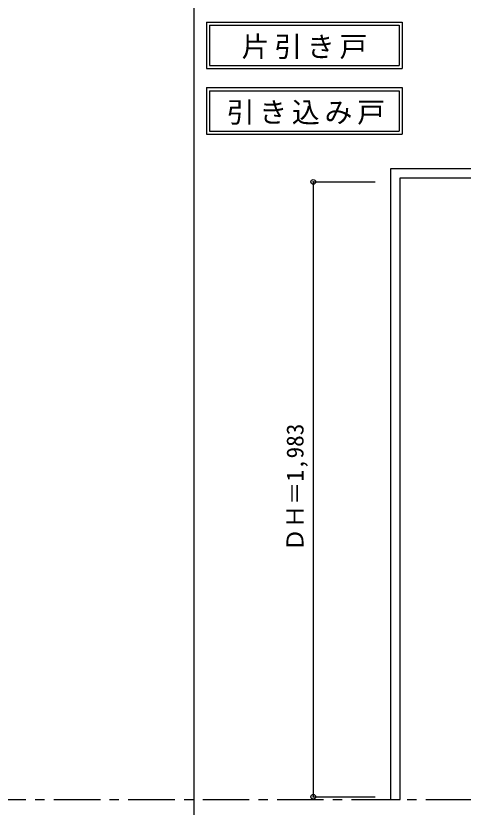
# Model space of a CAD drawing. Units: millimetres, scale not verified. Extents: x -6000 to 5700, y -4307 to 4260.
# Drawn here: x -2973 to -1530, y -2588 to -36 of the extents above; entities that cross this region are included whole.
import ezdxf
from ezdxf.enums import TextEntityAlignment as Align

# ---------------------------------------------------------------- set-up
doc = ezdxf.new("R2010")
doc.units = ezdxf.units.MM
doc.header["$LTSCALE"] = 30
doc.header["$PDMODE"] = 32
doc.header["$PDSIZE"] = 15
doc.linetypes.add('CHAIN1', pattern=[8, 5, -1, 1, -1])
for name, color, linetype in [('0-1_通り芯', 4, 'CHAIN1'), ('0-4_枠', 3, 'Continuous'), ('0-A_文字', 7, 'Continuous'), ('0-B_寸法', 7, 'Continuous'), ('F-1_枠', 6, 'Continuous')]:
    doc.layers.add(name, color=color, linetype=linetype)
doc.styles.add('ＭＳ ゴシック', font='')
doc.styles.get('ＭＳ ゴシック').set_extended_font_data('MS Gothic')

msp = doc.modelspace()

# ---------------------------------------------------------------- linework, layer by layer
at = {"layer": '0-1_通り芯', "color": 7}
msp.add_line((-5490, -2562.5), (3233.5, -2562.5), dxfattribs=at)
at = {"layer": '0-4_枠'}
for p, q in [((-1763.25, -2562.5), (-1763.25, -527.5)), ((-1763.25, -527.5), (-119.25, -527.5)), ((-1733.25, -557.5), (-149.25, -557.5)), ((-1733.25, -2562.5), (-1733.25, -557.5)), ((-1763.25, -2562.5), (-1733.25, -2562.5))]:
    msp.add_line(p, q, dxfattribs=at)
at = {"layer": '0-A_文字'}
for p, q in [((-2357.5, -55.5), (-2357.5, -205.5)), ((-2347.5, -65.5), (-2347.5, -195.5)), ((-2347.5, -65.5), (-1736.47, -65.5)), ((-1736.47, -65.5), (-1736.47, -195.5)), ((-2347.5, -195.5), (-1736.47, -195.5)), ((-2357.5, -205.5), (-1726.47, -205.5)), ((-2357.5, -266.97), (-2357.5, -416.97)), ((-2347.5, -276.97), (-2347.5, -406.97)), ((-2347.5, -276.97), (-1736.47, -276.97)), ((-1736.47, -276.97), (-1736.47, -406.97)), ((-2347.5, -406.97), (-1736.47, -406.97)), ((-2357.5, -416.97), (-1726.47, -416.97))]:
    msp.add_line(p, q, dxfattribs=at)
for points in [[(-2357.5, -55.5), (-1726.47, -55.5), (-1726.47, -205.5)], [(-2357.5, -266.97), (-1726.47, -266.97), (-1726.47, -416.97)]]:
    msp.add_lwpolyline(points, dxfattribs=at)
at = {"layer": '0-B_寸法', "color": 4}
for p, q in [((-2013.25, -571), (-2013.25, -2554)), ((-2013.25, -571), (-1813.25, -571)), ((-2013.25, -2554), (-1813.25, -2554))]:
    msp.add_line(p, q, dxfattribs=at)
at = {"layer": '0-B_寸法'}
for p in [(-2013.25, -571), (-2013.25, -2554)]:
    msp.add_point(p, dxfattribs=at)
at = {"layer": 'F-1_枠'}
msp.add_line((-2397.5, -3790), (-2397.5, 4175), dxfattribs=at)

# ---------------------------------------------------------------- texts
at = {"layer": '0-A_文字', "char_height": 65.98, "attachment_point": 7, "style": 'ＭＳ ゴシック'}
for s, insert in [('\\T1.17;片引き戸', (-2244.48, -175.5)), ('\\T1.17;引き込み戸', (-2292.84, -386.97))]:
    msp.add_mtext(s, dxfattribs=dict(at, insert=insert))
at = {"layer": '0-B_寸法', "style": 'ＭＳ ゴシック'}
msp.add_text('ＤＨ＝1,983', height=54.99, rotation=90, dxfattribs=at).set_placement((-2028.25, -1762.75), align=Align.BOTTOM_LEFT)

doc.saveas('drawing.dxf')
